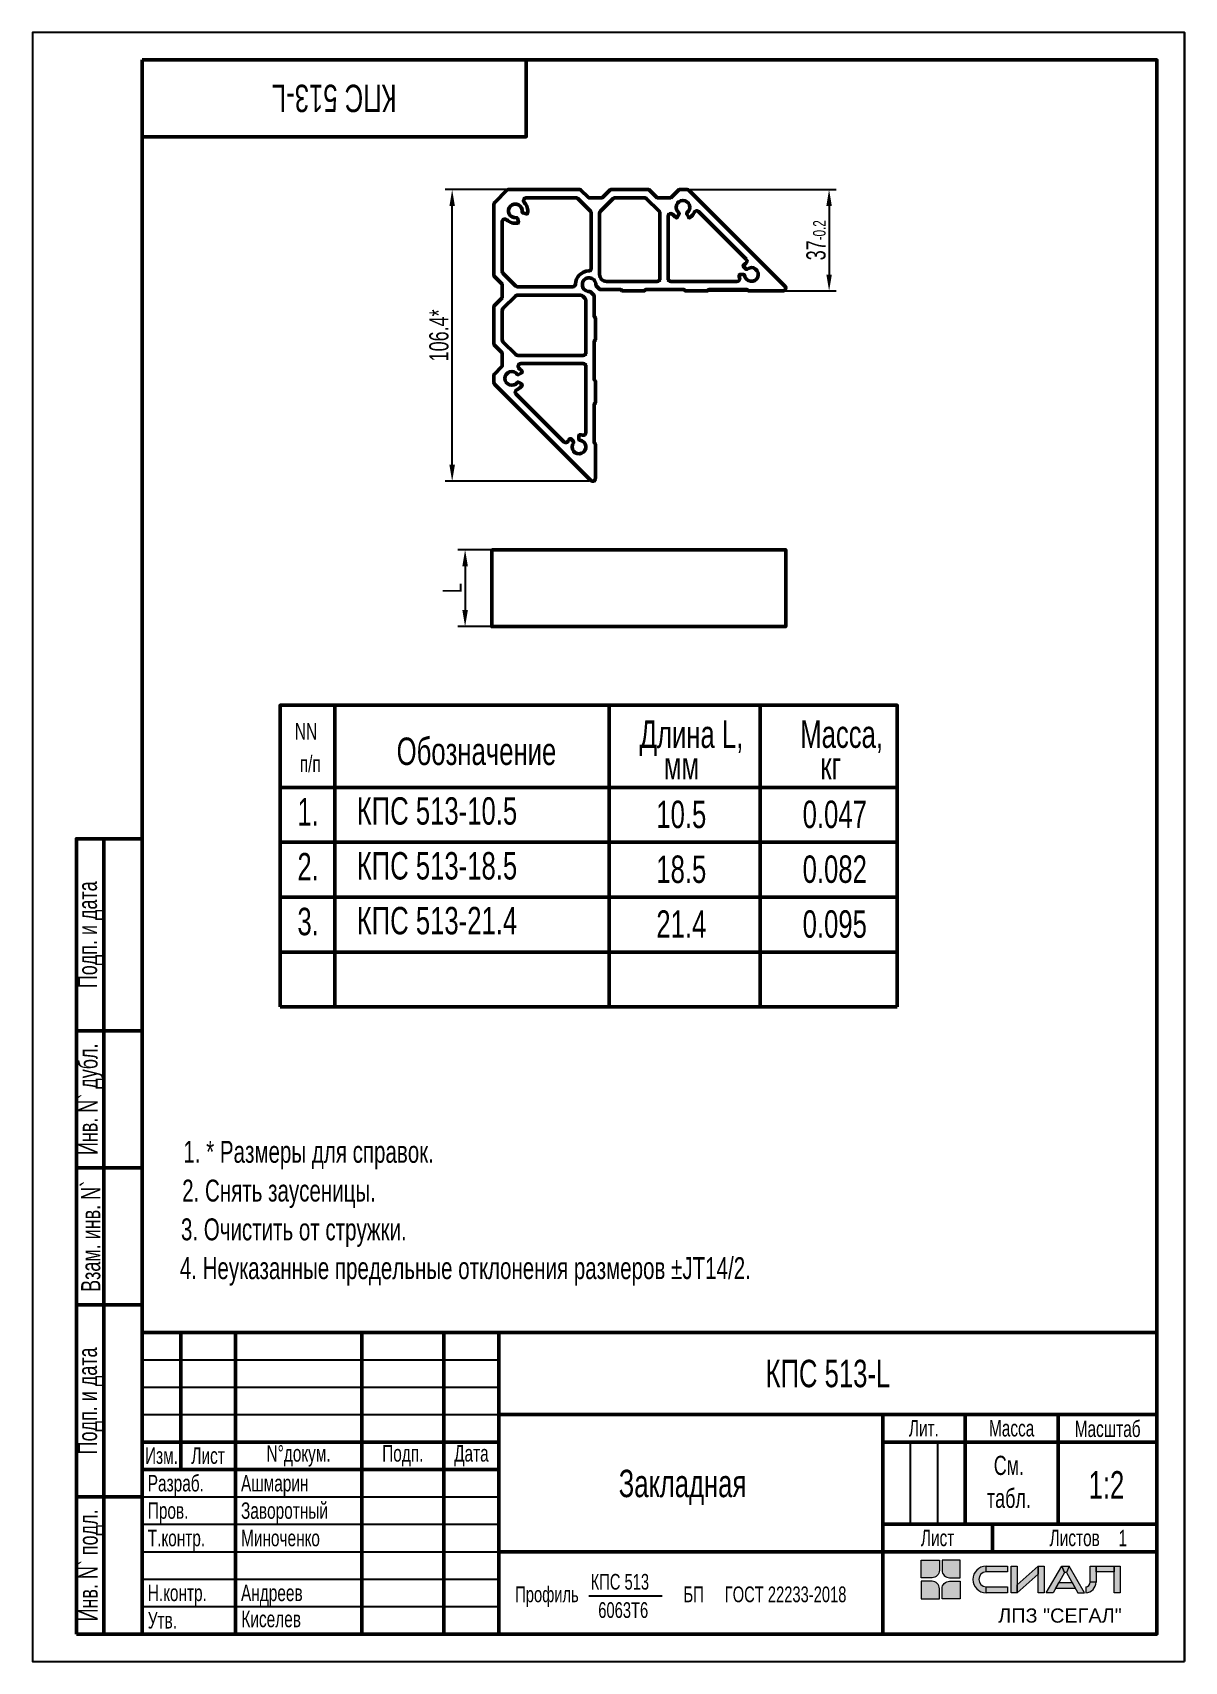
# Model space of a CAD drawing. Extents: x 3648 to 3858, y -686 to -389.
import ezdxf
from ezdxf.enums import TextEntityAlignment as Align

# ---------------------------------------------------------------- set-up
doc = ezdxf.new("R2010")
doc.units = 0
doc.header["$LTSCALE"] = 10
doc.header["$MEASUREMENT"] = 0
doc.header["$PDMODE"] = 3
doc.header["$PDSIZE"] = 5
doc.layers.get('0').update_dxf_attribs({"linetype": 'CONTINUOUS', "lineweight": 50})
doc.layers.get('DEFPOINTS').update_dxf_attribs({"linetype": 'CONTINUOUS'})
doc.layers.add('3', color=1, linetype='CONTINUOUS', lineweight=25)
doc.layers.add('4', color=4, linetype='CONTINUOUS', lineweight=25)
doc.styles.add('2', font='RUSS.SHX', dxfattribs={"width": 0.7, "height": 2})
doc.styles.add('3', font='RUSS.SHX', dxfattribs={"width": 0.7, "height": 3})
doc.styles.add('4', font='RUSS.shx', dxfattribs={"width": 0.7, "height": 3.5})
doc.styles.add('5', font='RUSS.SHX', dxfattribs={"width": 0.7})
doc.styles.add('System 2', font='arial.ttf', dxfattribs={"height": 2.7})
doc.dimstyles.new('MX1$0', dxfattribs={"dimtxt": 2.5, "dimasz": 3, "dimexe": 1.3, "dimexo": 0.6, "dimgap": 0.6, "dimtad": 1, "dimdec": 1, "dimzin": 12, "dimdsep": 46, "dimtxsty": '4', "dimcen": 0, "dimclrd": 256, "dimclre": 256, "dimclrt": 256, "dimaunit": 1, "dimadec": 0, "dimazin": 0, "dimtfac": 1, "dimtdec": 1, "dimtmove": 0, "dimatfit": 3, "dimfxl": 0, "dimtvp": 1, "dimtolj": 1, "dimtzin": 12, "dimlwd": -1, "dimlwe": -1, "dimarcsym": 0})

# ---------------------------------------------------------------- blocks, each defined once
blk = doc.blocks.new('Logo')
at = {"lineweight": 0, "ltscale": 0.5}
h = blk.add_hatch(color=164, dxfattribs=at)
h.dxf.hatch_style = 1
h.paths.add_polyline_path([(-39.18, 13.47), (-39.18, 11.62, 0.414214), (-37.82, 10.26), (-35.86, 10.26), (-35.86, 13.47)])
h.paths.add_polyline_path([(-42.98, 10.26), (-41.02, 10.26, 0.414214), (-39.66, 11.62), (-39.66, 13.47), (-42.98, 13.47)])
h = blk.add_hatch(color=164, dxfattribs=at)
h.dxf.hatch_style = 1
h.paths.add_polyline_path([(-35.86, 6.41), (-35.86, 9.62), (-37.82, 9.62, 0.414214), (-39.18, 8.26), (-39.18, 6.41)])
h.paths.add_polyline_path([(-39.66, 6.41), (-39.66, 8.26, 0.414214), (-41.02, 9.62), (-42.98, 9.62), (-42.98, 6.41)])
at = {"layer": '4'}
h = blk.add_hatch(color=164, dxfattribs=at)
h.dxf.hatch_style = 1
h.paths.add_polyline_path([(-27.27, 12.39), (-31.16, 12.39), (-31.16, 11.32), (-27.27, 11.32)])
h.paths.add_polyline_path([(-31.16, 11.32), (-31.16, 12.39, 0.978007), (-31.16, 7.51), (-31.16, 8.58, -0.960986)])
h.paths.add_polyline_path([(-27.27, 8.58), (-31.16, 8.58), (-31.16, 7.51), (-27.27, 7.51)])
h.paths.add_polyline_path([(-25.49, 12.39), (-26.56, 12.39), (-26.56, 7.51), (-25.49, 7.51)])
h.paths.add_polyline_path([(-21.64, 10.93), (-21.64, 12.39), (-25.49, 8.94), (-25.49, 7.51)])
h.paths.add_polyline_path([(-20.57, 12.39), (-21.64, 12.39), (-21.64, 7.51), (-20.57, 7.51)])
h.paths.add_polyline_path([(-16.85, 11.24), (-17.33, 12.39), (-20.18, 7.51), (-18.94, 7.51)])
h.paths.add_polyline_path([(-16.04, 12.39), (-17.33, 12.39), (-16.85, 11.24), (-16.52, 11.24)])
h.paths.add_polyline_path([(-16.04, 12.39), (-16.52, 11.24), (-14.44, 7.51), (-13.19, 7.51)])
h.paths.add_polyline_path([(-15.48, 9.38), (-17.89, 9.38), (-18.49, 8.31), (-14.88, 8.31)])
h.paths.add_polyline_path([(-11.1, 9.45), (-12.18, 9.45, -0.37614), (-12.97, 8.58), (-12.97, 7.51, 0.403365)])
h.paths.add_polyline_path([(-11.11, 12.39), (-12.18, 12.39), (-12.18, 9.45), (-11.1, 9.45)])
h.paths.add_polyline_path([(-7.79, 12.39), (-11.11, 12.39), (-11.11, 11.32), (-7.79, 11.32)])
h.paths.add_polyline_path([(-6.72, 12.39), (-7.79, 12.39), (-7.79, 7.51), (-6.72, 7.51)])
at = {"color": 164, "lineweight": 0, "ltscale": 0.5}
blk.add_line((-12.97, 8.58), (-12.97, 7.51), dxfattribs=at)
for points in [[(-42.98, 13.47), (-39.66, 13.47), (-39.66, 11.62, -0.414214), (-41.02, 10.26), (-42.98, 10.26)], [(-35.86, 13.47), (-39.18, 13.47), (-39.18, 11.62, 0.414214), (-37.82, 10.26), (-35.86, 10.26)], [(-42.98, 6.41), (-39.66, 6.41), (-39.66, 8.26, 0.414214), (-41.02, 9.62), (-42.98, 9.62)], [(-35.86, 6.41), (-39.18, 6.41), (-39.18, 8.26, -0.414214), (-37.82, 9.62), (-35.86, 9.62)]]:
    blk.add_lwpolyline(points, format="xyb", close=True, dxfattribs=at)
for points in [[(-31.16, 11.32), (-31.16, 12.39), (-27.27, 12.39), (-27.27, 11.32)], [(-26.56, 12.39), (-25.49, 12.39), (-25.49, 7.51), (-26.56, 7.51)], [(-21.64, 12.39), (-21.64, 10.93), (-25.49, 7.51), (-25.49, 8.94)], [(-21.64, 12.39), (-20.57, 12.39), (-20.57, 7.51), (-21.64, 7.51)], [(-17.33, 12.39), (-16.85, 11.24), (-18.94, 7.51), (-20.18, 7.51)], [(-16.04, 12.39), (-16.52, 11.24), (-14.44, 7.51), (-13.19, 7.51)], [(-12.18, 12.39), (-11.11, 12.39), (-11.1, 9.45), (-12.18, 9.45)], [(-11.11, 11.32), (-11.11, 12.39), (-7.79, 12.39), (-7.79, 11.32)], [(-7.79, 12.39), (-6.72, 12.39), (-6.72, 7.51), (-7.79, 7.51)], [(-18.49, 8.31), (-17.89, 9.38), (-15.48, 9.38), (-14.88, 8.31)], [(-31.16, 7.51), (-31.16, 8.58), (-27.27, 8.58), (-27.27, 7.51)]]:
    blk.add_lwpolyline(points, close=True, dxfattribs=at)
blk.add_lwpolyline([(-17.33, 12.39), (-16.04, 12.39), (-16.52, 11.24), (-16.85, 11.24), (-17.33, 12.39)], dxfattribs=at)
for centre, radius, start, end in [((-31.11, 9.95), 2.44, 91.274, 268.726), ((-31.11, 9.95), 1.37, 92.2795, 267.7205), ((-13.05, 9.45), 1.94, 272.1303, 0), ((-13.07, 9.47), 0.897, 276.2064, 358.6595)]:
    blk.add_arc(centre, radius, start, end, dxfattribs=at)
at = {"color": 8, "ltscale": 0.5, "style": 'System 2'}
blk.add_text('ЛПЗ "СЕГАЛ"', height=2.592, dxfattribs=at).set_placement((-28.95, 2.07))
blk = doc.blocks.new('*D38')
at = {"layer": '4'}
for p, q in [((3737.85, -482.98), (3725.53, -482.98)), ((3726.83, -485.98), (3726.83, -493.98)), ((3742.91, -496.98), (3725.53, -496.98))]:
    blk.add_line(p, q, dxfattribs=at)
for points in [[(3726.33, -485.98), (3727.33, -485.98), (3726.83, -482.98)], [(3726.33, -493.98), (3727.33, -493.98), (3726.83, -496.98)]]:
    blk.add_solid(points, dxfattribs=at)
at = {"layer": 'DEFPOINTS', "color": 0}
for p in [(3738.45, -482.98), (3726.83, -496.98), (3743.51, -496.98)]:
    blk.add_point(p, dxfattribs=at)
at = {"layer": '4', "insert": (3724.48, -489.98), "char_height": 3.5, "attachment_point": 5, "rotation": 90, "style": '4'}
blk.add_mtext('\\A1;L', dxfattribs=at)
blk = doc.blocks.new('*D39')
at = {"layer": '4'}
for p, q in [((3767.2, -417.29), (3794.49, -417.29)), ((3793.19, -420.29), (3793.19, -432.79)), ((3769.6, -435.79), (3794.49, -435.79))]:
    blk.add_line(p, q, dxfattribs=at)
for points in [[(3792.69, -420.29), (3793.69, -420.29), (3793.19, -417.29)], [(3792.69, -432.79), (3793.69, -432.79), (3793.19, -435.79)]]:
    blk.add_solid(points, dxfattribs=at)
at = {"layer": 'DEFPOINTS', "color": 0}
for p in [(3766.6, -417.29), (3769, -435.79), (3793.19, -435.79)]:
    blk.add_point(p, dxfattribs=at)
at = {"layer": '4', "insert": (3790.82, -426.54), "char_height": 3.5, "attachment_point": 5, "rotation": 90, "style": '4'}
blk.add_mtext('\\A1;37{\\A0;\\H0.65x;-0.2}', dxfattribs=at)
blk = doc.blocks.new('*D40')
at = {"layer": '4'}
for p, q in [((3740.64, -417.29), (3723.17, -417.29)), ((3724.47, -467.49), (3724.47, -420.29)), ((3749.49, -470.49), (3723.17, -470.49))]:
    blk.add_line(p, q, dxfattribs=at)
for points in [[(3723.97, -420.29), (3724.97, -420.29), (3724.47, -417.29)], [(3723.97, -467.49), (3724.97, -467.49), (3724.47, -470.49)]]:
    blk.add_solid(points, dxfattribs=at)
at = {"layer": 'DEFPOINTS', "color": 0}
for p in [(3724.47, -417.29), (3741.24, -417.29), (3750.09, -470.49)]:
    blk.add_point(p, dxfattribs=at)
at = {"layer": '4', "insert": (3722.07, -443.89), "char_height": 3.5, "attachment_point": 5, "rotation": 90, "style": '4'}
blk.add_mtext('\\A1;106.4*', dxfattribs=at)

msp = doc.modelspace()

# ---------------------------------------------------------------- linework, layer by layer
at = {"linetype": 'Continuous'}
for p, q in [((3660.972, -535.675), (3660.972, -680.675)), ((3655.972, -570.675), (3667.972, -570.675)), ((3667.972, -595.675), (3655.972, -595.675)), ((3655.972, -620.675), (3667.972, -620.675)), ((3667.972, -655.675), (3655.972, -655.675)), ((3667.972, -680.675), (3655.972, -680.675))]:
    msp.add_line(p, q, dxfattribs=at)
for points in [[(3737.972, -393.675), (3737.972, -407.675), (3667.972, -407.675)], [(3693.086, -566.324), (3693.086, -511.324), (3805.61, -511.324), (3805.61, -566.324)], [(3703.086, -511.324), (3703.086, -566.324)], [(3753.086, -511.324), (3753.086, -566.324)], [(3780.622, -511.324), (3780.622, -566.324)], [(3693.086, -526.324), (3805.61, -526.324)], [(3693.086, -536.324), (3805.61, -536.324)], [(3693.086, -546.324), (3805.61, -546.324)], [(3693.086, -556.324), (3805.61, -556.324)], [(3693.086, -566.324), (3805.61, -566.324)], [(3667.972, -625.675), (3852.972, -625.675), (3667.972, -625.675), (3667.972, -680.675)], [(3674.972, -625.675), (3674.972, -650.675)], [(3684.972, -625.675), (3684.972, -680.675)], [(3707.972, -625.675), (3707.972, -680.675)], [(3722.972, -625.675), (3722.972, -680.675)], [(3732.972, -625.675), (3732.972, -680.675)], [(3732.972, -640.675), (3852.972, -640.675)], [(3802.972, -640.675), (3802.972, -680.675)], [(3817.972, -640.675), (3817.972, -660.675)], [(3834.972, -640.675), (3834.972, -660.675)], [(3667.972, -645.675), (3732.972, -645.675)], [(3802.972, -645.675), (3852.972, -645.675)], [(3667.972, -650.675), (3732.972, -650.675)], [(3802.972, -660.675), (3852.972, -660.675)], [(3822.972, -660.675), (3822.972, -665.675)], [(3732.972, -665.675), (3852.972, -665.675)]]:
    msp.add_lwpolyline(points)
msp.add_lwpolyline([(3667.972, -393.675), (3852.972, -393.675), (3852.972, -680.675), (3667.972, -680.675)], close=True)
for points in [[(3755.452, -435.744, 0.1989124), (3755.558, -435.788), (3759.434, -435.788, 0.1989124), (3759.54, -435.744), (3759.746, -435.538), (3766.746, -435.538), (3766.952, -435.744, 0.1989124), (3767.058, -435.788), (3770.934, -435.788, 0.1989124), (3771.04, -435.744), (3771.246, -435.538), (3778.246, -435.538), (3778.452, -435.744, 0.1989124), (3778.558, -435.788), (3784.79, -435.788, 0.6681786), (3785.144, -434.935), (3767.644, -417.435, 0.1989124), (3767.291, -417.289), (3765.902, -417.289, 0.1989124), (3765.796, -417.332), (3764.384, -418.745, -0.1989124), (3764.278, -418.789), (3761.902, -418.789, -0.1989124), (3761.796, -418.745), (3760.384, -417.332, 0.1989124), (3760.278, -417.289), (3753.402, -417.289, 0.1989124), (3753.296, -417.332), (3751.884, -418.745, -0.1989124), (3751.778, -418.789), (3749.402, -418.789, -0.1989124), (3749.296, -418.745), (3747.884, -417.332, 0.1989124), (3747.778, -417.289), (3734.694, -417.289, 0.1989124), (3734.517, -417.362), (3732.163, -419.715, 0.1989124), (3732.09, -419.892), (3732.09, -432.976, 0.1989124), (3732.134, -433.082), (3733.546, -434.495, -0.1989124), (3733.59, -434.601), (3733.59, -436.976, -0.1989124), (3733.546, -437.082), (3732.134, -438.495, 0.1989124), (3732.09, -438.601), (3732.09, -445.476, 0.1989124), (3732.134, -445.582), (3733.546, -446.995, -0.1989124), (3733.59, -447.101), (3733.59, -449.476, -0.1989124), (3733.546, -449.582), (3732.134, -450.995, 0.1989124), (3732.09, -451.101), (3732.09, -452.489, 0.1989124), (3732.237, -452.843), (3749.736, -470.342, 0.6681786), (3750.59, -469.989), (3750.59, -463.757, 0.1989124), (3750.546, -463.65), (3750.34, -463.444), (3750.34, -456.444), (3750.546, -456.238, 0.1989124), (3750.59, -456.132), (3750.59, -452.257, 0.1989124), (3750.546, -452.15), (3750.34, -451.944), (3750.34, -444.944), (3750.546, -444.738, 0.1989124), (3750.59, -444.632), (3750.59, -440.757, 0.1989124), (3750.546, -440.65), (3750.34, -440.444), (3750.34, -436.631, 0.1989124), (3750.296, -436.525), (3749.695, -435.924, 0.2268557), (3749.573, -435.881, -2.7463785), (3750.687, -434.722, 0.2164102), (3750.731, -434.838), (3751.387, -435.494, 0.1989124), (3751.493, -435.538), (3755.246, -435.538)], [(3749.84, -431.64), (3749.84, -421.617, 0.1989124), (3749.694, -421.263), (3747.365, -418.935, 0.1989124), (3747.012, -418.789), (3737.978, -418.789, 0.6603161), (3737.617, -419.634, -0.2430973), (3738.201, -421.616, -0.4353108), (3738.015, -421.732), (3737.336, -421.55, -0.3831101), (3737.227, -421.383, 3.0639725), (3736.184, -422.425, -0.3831101), (3736.352, -422.535), (3736.534, -423.213, -0.4353108), (3736.417, -423.4, -0.2430973), (3734.436, -422.816, 0.6603161), (3733.59, -423.177), (3733.59, -432.21, 0.1989124), (3733.737, -432.564), (3736.065, -434.892, 0.1989124), (3736.419, -435.039), (3746.441, -435.039, 0.404524), (3746.941, -434.555, -0.3948993), (3749.357, -432.14, 0.404524)], [(3759.865, -418.935, 0.1989124), (3759.512, -418.789), (3754.169, -418.789, 0.1989124), (3753.815, -418.935), (3751.487, -421.263, 0.1989124), (3751.34, -421.617), (3751.34, -432.803, 0.4142136), (3752.59, -434.053), (3761.84, -434.053, 0.4142136), (3762.34, -433.553), (3762.34, -421.617, 0.1989124), (3762.194, -421.263)], [(3778.097, -430.009, -0.5033356), (3777.979, -430.804, 0.0557989), (3777.567, -431.088, 0.4353108), (3777.559, -431.307), (3778.056, -431.804, 0.3831101), (3778.256, -431.815, -3.9159253), (3777.797, -432.922, 0.3831101), (3777.648, -432.788), (3776.946, -432.788, 0.4353108), (3776.796, -432.949, 0.0526602), (3776.879, -433.414, -0.4994194), (3776.399, -434.053), (3764.34, -434.053, -0.4142136), (3763.84, -433.553), (3763.84, -422.189, -0.7207592), (3764.74, -421.889, 0.0832432), (3765.279, -422.402, 0.4353108), (3765.493, -422.353), (3765.844, -421.744, 0.3831101), (3765.803, -421.548, -3.0639725), (3767.278, -421.548, 0.3831101), (3767.236, -421.744), (3767.588, -422.353, 0.4353108), (3767.802, -422.402, 0.1390886), (3768.592, -421.462, -0.5248425), (3769.401, -421.314)], [(3748.855, -447.039, -0.4142136), (3748.355, -447.539), (3736.419, -447.539, -0.1989124), (3736.065, -447.392), (3733.737, -445.064, -0.1989124), (3733.59, -444.71), (3733.59, -439.367, -0.1989124), (3733.737, -439.013), (3736.065, -436.685, -0.1989124), (3736.419, -436.539), (3747.605, -436.539, -0.4142136), (3748.855, -437.789)], [(3744.811, -463.296, 0.5033356), (3745.606, -463.178, -0.0557989), (3745.889, -462.765, -0.4353108), (3746.109, -462.757), (3746.606, -463.254, -0.3831101), (3746.616, -463.454, 3.9159253), (3747.724, -462.996, -0.3831101), (3747.59, -462.847), (3747.59, -462.144, -0.4353108), (3747.75, -461.994, -0.0526602), (3748.216, -462.077, 0.4994194), (3748.855, -461.597), (3748.855, -449.539, 0.4142136), (3748.355, -449.039), (3736.99, -449.039, 0.7207592), (3736.69, -449.939, -0.0832432), (3737.203, -450.477, -0.4353108), (3737.154, -450.691), (3736.546, -451.043, -0.3831101), (3736.35, -451.001, 3.0639725), (3736.35, -452.476, -0.3831101), (3736.546, -452.435), (3737.154, -452.786, -0.4353108), (3737.203, -453, -0.1390886), (3736.264, -453.79, 0.5248425), (3736.115, -454.6)]]:
    msp.add_lwpolyline(points, format="xyb", close=True)
at = {"ltscale": 5}
msp.add_lwpolyline([(3731.691, -482.981), (3785.29, -482.981), (3785.29, -496.981), (3731.691, -496.981)], close=True, dxfattribs=at)
at = {"linetype": 'Continuous'}
msp.add_lwpolyline([(3655.972, -680.675), (3655.972, -535.675), (3667.972, -535.675)], dxfattribs=at)
at = {"layer": '3'}
for p, q in [((3857.972, -388.675), (3857.972, -685.675)), ((3667.972, -630.675), (3732.972, -630.675)), ((3667.972, -635.675), (3732.972, -635.675)), ((3667.972, -640.675), (3732.972, -640.675)), ((3807.972, -645.675), (3807.972, -660.675)), ((3812.972, -645.675), (3812.972, -660.675)), ((3667.972, -655.675), (3732.972, -655.675)), ((3667.972, -660.675), (3732.972, -660.675)), ((3667.972, -665.675), (3732.972, -665.675)), ((3667.972, -670.675), (3732.972, -670.675)), ((3749.409, -673.731), (3762.749, -673.731)), ((3667.972, -675.675), (3732.972, -675.675))]:
    msp.add_line(p, q, dxfattribs=at)
msp.add_lwpolyline([(3857.972, -685.675), (3857.972, -388.675), (3647.972, -388.675), (3647.972, -685.675)], close=True, dxfattribs=at)

# ---------------------------------------------------------------- block references
at = {"layer": '4'}
msp.add_blockref('Logo', (3852.972, -680.675), dxfattribs=at)

# ---------------------------------------------------------------- texts
at = {"layer": '3', "style": '5', "width": 0.7}
msp.add_text('КПС 513-L', height=5, rotation=180, dxfattribs=at).set_placement((3702.972, -400.675), align=Align.MIDDLE_CENTER)
at = {"layer": '3', "style": '3', "width": 0.7}
for s, p in [('NN ', (3698.213, -516.081)), (' п/п', (3698.213, -521.94)), ('Лит.', (3810.472, -643.175)), ('Масса', (3826.472, -643.175)), ('Масштаб', (3843.972, -643.175)), ('Изм.', (3671.472, -648.175)), ('Лист', (3679.972, -648.175)), ('N%%Dдокум.', (3696.472, -648.175)), ('Подп.', (3715.472, -648.175)), ('Дата', (3727.972, -648.175)), ('Лист', (3812.972, -663.175)), ('Листов', (3837.972, -663.175))]:
    msp.add_text(s, height=3, dxfattribs=at).set_placement(p, align=Align.MIDDLE)
at = {"layer": '3', "style": '5', "width": 0.7}
for s, p in [('Длина L, ', (3768.747, -516.609)), ('Масса, ', (3796.127, -516.597)), ('Обозначение', (3728.902, -519.719)), ('мм', (3766.283, -522.362)), ('кг', (3793.482, -522.351)), ('1.', (3698.21, -530.76)), ('2.', (3698.21, -540.76)), ('3.', (3698.21, -550.76)), ('КПС 513-L', (3792.972, -633.175))]:
    msp.add_text(s, height=5, dxfattribs=at).set_placement(p, align=Align.MIDDLE_CENTER)
at = {"layer": '3', "linetype": 'Continuous', "style": '4', "width": 0.7}
for s, p in [('Подп. и дата', (3658.472, -553.175)), ('Инв. N` дубл.', (3658.472, -583.175)), ('Взам. инв. N`', (3658.472, -608.175)), ('Подп. и дата', (3658.472, -638.175)), ('Инв. N` подл.', (3658.472, -668.175))]:
    msp.add_text(s, height=3.5, rotation=90, dxfattribs=at).set_placement(p, align=Align.MIDDLE)
for s, p in [('1. * Размеры для справок.', (3675.461, -594.753)), ('2. Снять заусеницы.', (3675.242, -601.823)), ('3. Очистить от стружки.', (3675.024, -608.893)), ('4. Неуказанные предельные отклонения размеров ±JT14/2.', (3674.806, -615.963))]:
    msp.add_text(s, height=4, dxfattribs=at).set_placement(p)
at = {"layer": '3', "width": 0.7}
for s, height, style, p in [('См.', 3.5, '4', (3825.972, -651.675)), ('Закладная', 5, '5', (3766.472, -655.723)), ('1:2', 5, '5', (3843.75, -655.971)), ('табл.', 3.5, '4', (3825.972, -657.675))]:
    msp.add_text(s, height=height, dxfattribs=dict(at, style=style)).set_placement(p, align=Align.CENTER)
for s, height, style, p in [('Разраб.', 3, '3', (3668.972, -654.675)), ('Ашмарин', 3, '3', (3685.972, -654.675)), ('Пров.', 3, '3', (3668.972, -659.675)), ('Заворотный', 3, '3', (3685.972, -659.675)), ('Т.контр.', 3, '3', (3668.972, -664.675)), ('Миноченко', 3, '3', (3685.972, -664.675)), ('1', 3, '3', (3845.972, -664.675)), ('КПС 513', 2.8665, '2', (3749.721, -672.585)), ('Н.контр.', 3, '3', (3668.972, -674.675)), ('Андреев', 3, '3', (3685.972, -674.675)), ('Профиль', 2.8665, '2', (3735.968, -674.878)), ('БП', 2.8665, '2', (3766.66, -674.878)), ('ГОСТ 22233-2018', 2.8665, '2', (3774.163, -674.878)), ('Утв.', 3, '3', (3668.972, -679.675)), ('Киселев', 3, '3', (3686.043, -679.443)), ('6063Т6', 2.8665, '2', (3751.109, -677.745))]:
    msp.add_text(s, height=height, dxfattribs=dict(at, style=style)).set_placement(p)
at = {"layer": '4', "style": '5', "width": 0.7}
for s, p in [('КПC 513-10.5', (3721.701, -530.604)), ('10.5', (3766.247, -531.226)), ('0.047', (3794.224, -531.215)), ('КПC 513-18.5', (3721.701, -540.604)), ('18.5', (3766.247, -541.226)), ('0.082', (3794.224, -541.215)), ('КПC 513-21.4', (3721.701, -550.604)), ('21.4', (3766.247, -551.226)), ('0.095', (3794.224, -551.215))]:
    msp.add_text(s, height=5, dxfattribs=at).set_placement(p, align=Align.MIDDLE_CENTER)

# ---------------------------------------------------------------- dimensions: what is measured, and where the dimension line sits
at = {"layer": '4'}
for base, p1, p2, text, picture, middle in [((3724.473, -417.289), (3750.09, -470.489), (3741.236, -417.289), '<>*', '*D40', (3724.473, -443.889)), ((3793.187, -435.788), (3766.596, -417.289), (3768.996, -435.788), '<>{\\A0;\\H0.65x;-0.2}', '*D39', (3793.187, -426.538))]:
    dim = msp.add_linear_dim(base=base, p1=p1, p2=p2, angle=90, text=text, dimstyle='MX1$0', override={"dimlfac": 2, "dimfxl": 0.5}, dxfattribs=at)
    dim.commit()
    dim.dimension.update_dxf_attribs({"geometry": picture, "text_midpoint": middle, "dimtype": 160})
dim = msp.add_linear_dim(base=(3726.83, -496.981), p1=(3738.451, -482.981), p2=(3743.506, -496.981), angle=90, text='L', dimstyle='MX1$0', override={"dimfxl": 0.5}, dxfattribs=at)
dim.commit()
dim.dimension.update_dxf_attribs({"geometry": '*D38', "text_midpoint": (3724.48, -489.981)})

doc.saveas('drawing.dxf')
